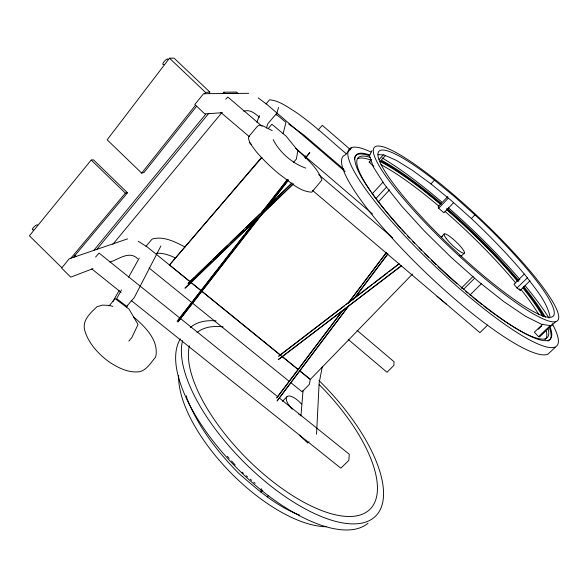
<?xml version="1.0" encoding="UTF-8"?>
<svg xmlns="http://www.w3.org/2000/svg" width="588" height="588" viewBox="0 0 588 588"><rect width="100%" height="100%" fill="white"/><g stroke="black" fill="none" stroke-linecap="round" stroke-linejoin="round"><path stroke-width="0.88" d="M316.55 434.231L319.137 383.045L322.261 366.905M300.946 416.003L303.048 390.395M261.351 488.621L260.859 492.163L262.785 490.238M283.129 133.652L285.959 122.4L276.051 114.094L267.841 123.737L266.423 128.088M276.213 115.167L278.558 107.413M209.247 93.632L209.813 92.037L174.07 58.131L169.491 58.19L107.156 139.819L141.679 173.107L144.045 172.482L196.612 106.252M256.868 122.289L259.411 115.542M371.976 150.528L369.462 155.864L373.498 167.257L384.383 184.382L401.773 206.248L424.543 231.194L450.775 257.007L478.037 281.226L503.725 301.556L525.525 316.271L541.739 324.378L551.448 325.701L555.711 321.665A126.075 20.815 43.4 0 0 440.993 184.22A126.075 20.815 43.4 0 0 401.148 195.922A126.075 20.815 43.4 0 0 555.711 321.665M160.943 245.909L134.365 297.432L126.743 306.333L116.622 298.667L121.496 289.928M126.435 307.605L127.662 305.238M128.588 277.22L139.216 258.161M112.874 301.585L119.085 290.56M551.448 325.701L552.713 323.62M280.461 355.108L169.506 264.953L261.579 157.356M276.47 398.083L342.753 310.229M348.272 302.908L386.382 252.399M277.176 397.466L341.797 311.816M348.419 303.033L361.679 285.459M362.781 283.997L379.907 261.3M381.009 259.837L385.978 253.252M348.618 305.797L277.08 400.987L349.316 305.194M353.028 299.954L387.771 253.876M355.38 297.146L387.918 254.001M177.069 321.254L256.868 218.685M261.359 212.907L287.209 179.685M304.635 157.29L305.753 155.849M178.914 319.211L180.038 317.77M181.163 316.322L192.401 301.879M193.525 300.431L204.764 285.988M205.888 284.541L217.126 270.098M218.251 268.65L219.375 267.209M220.5 265.761L231.738 251.319M232.863 249.871L244.101 235.428M245.225 233.98L254.773 221.705M262.079 212.312L287.363 179.81M264.137 211.099L177.885 321.996L264.299 211.224M266.393 208.196L288.377 179.928M305.297 158.187L309.803 152.388L305.451 158.312M268.804 205.425L288.539 180.06M141.679 173.107L195.422 105.311M204.477 93.889L205.609 92.463L209.813 92.037M74.654 255.141L75.94 256.405L73.603 257.088L127.508 192.768L93.507 159.855L91.199 160.046L29.4 235.81L61.784 267.65M93.646 250.606L205.785 114.131M222.639 93.624L223.8 92.206L236.611 92.059L237.883 93.257L225.116 93.455L223.8 92.206M96.608 249.672L208.836 113.249M112.837 244.329L222.11 112.323M70.67 258.455L125.369 193.129L127.508 192.768M145.986 246.379L152.152 239.059C163.545 235.766 175.062 241.859 184.948 246.967M266.033 103.958L269.524 99.813C278.969 100.519 286.922 106.7 294.764 111.455C313.264 123.958 329.346 139.591 346.428 153.88M109.008 305.966L115.204 298.667L129.007 309.119L138.04 324.502L131.8 337.644L128.846 341.025M268.326 128.427L271.876 124.266L286.15 136.181L297.851 150.609L296.345 159.113L293.383 162.501M169.506 264.953L262.02 157.363M318.123 130.066L322.283 125.31L350.602 149.786M351.712 147.728L345.362 154.835A142.597 27.393 43.6 0 0 418.891 265.982A142.597 27.393 43.6 0 0 547.913 354.189L555.241 347.317M95.565 257.059L99.115 253.119L277.808 396.804M374.005 166.036L373.174 166.029L369.183 162.119L371.557 159.502M379.12 159.488L383.288 154.909M380.113 161.399L385.441 155.541M372.241 193.842L382.979 182.17M376.291 198.127L386.514 187.058M378.79 201.478L389.579 189.821M378.047 154.644L384.096 154.945L396.496 160.443L412.46 170.358L430.945 183.897L434.466 180.163L454.428 196.561L474.913 214.885A119.923 19.786 43.4 0 1 544.62 316.506A119.923 19.786 43.4 0 1 400.546 192.827A119.923 19.786 43.4 0 1 434.466 180.163M447.799 196.554L438.17 206.66L438.655 208.284L443.94 212.79L453.627 202.669M438.655 208.284L448.335 198.134M282.483 401.332L286.826 396.841M441.617 236.677L444.146 234.061M412.482 274.045L310.332 379.385L299.667 370.712M430.945 183.897L450.908 200.243L471.37 218.53L474.913 214.885M225.755 99.225L227.865 97.064L262.094 126.295M464.395 252.972L461.837 255.567A13.855 2.558 43.5 0 1 459.889 255.515M461.506 288.002L473.142 276.331M309.053 441.75L307.803 442.999L299.373 435.208M463.506 289.347L474.641 278.205M267.231 496.882L268.518 495.603M470.135 294.889L481.285 283.791M524.29 274.089L513.971 284.217L516.97 288.01L520.27 290.303L529.979 280.821M516.97 288.01L527.348 277.852M487.687 325.061L479.918 332.646L312.287 190.196M292.03 182.846L188.006 283.57M188.66 282.938L194.599 277.205M195.914 275.934L211.085 261.293M213.062 259.381L227.571 245.372M230.209 242.829L243.395 230.092M246.034 227.549L259.881 214.179M261.866 212.268L276.375 198.259M277.69 196.987L291.538 183.618M185.022 288.039L293.397 183.654M185.176 288.157L292.905 184.426M542.798 324.128L534.352 332.176L538.52 336.689L539.74 336.814L551.838 325.061M538.292 329.287L541.526 326.215M538.52 336.689L550.265 325.539M278.315 356.372L398.936 263.836M279.19 355.924L344.59 305.767M346.045 304.65L372.204 284.585M373.659 283.475L387.463 272.883M388.918 271.766L399.09 263.968M278.205 359.584L401.553 265.68L278.344 359.694M92.926 268.65L70.773 277.132L61.615 268.128L69.237 258.764L127.589 238.868M109.963 262.123C118.533 259.411 129.485 250.223 137.695 258.786M222.036 112.742L204.8 113.932L194.834 104.458L203.588 93.705L248.717 93.316M243.799 111.242C250.032 109.008 255.148 113.594 259.477 117.321M156.621 253.325C163.324 252.796 169.822 255.28 175.768 258.117M369.183 162.119L370.227 162.141M305.76 168.094C292.376 163.508 279.484 152.321 273.2 139.643M112.859 306.407L109.39 305.429L102.51 305.099L97.005 306.723C90.354 313.059 81.666 320.622 84.863 330.846C88.575 343.216 97.652 353.05 107.633 360.841C117.012 367.302 128.074 373.277 139.841 371.704C147.162 369.631 150.954 362.436 155.68 357.026C159.311 340.496 145.016 326.553 133.454 316.866M299.726 515.147C276.448 506.319 257.309 489.569 238.801 473.399C217.362 451.65 198.354 427.123 186.984 398.546L186.352 395.834M138.173 241.227L147.345 247.026L298.16 369.58M272.215 130.617L262.88 125.832L259.073 125.163L257.294 126.427L248.445 136.945C248.474 142.752 253.105 147.096 256.17 151.594C263.159 159.833 271.039 167.257 279.307 174.195C289.274 181.045 299.086 191.578 311.794 192.18L321.901 180.09C317.336 166.911 305.451 157.797 295.727 148.367L372.579 214.047M288.73 124.053L303.871 135.019L344.046 169.417M258.235 97.895L267.356 104.782L345.127 171.578M91.743 268.9L121.091 292.376M131.109 300.394L340.834 468.18L348.831 460.382L349.287 454.274L279.241 397.951M149.08 268.003L289.296 381.421M290.722 382.567L302.107 391.784L309.406 384.273L310.258 379.407L299.586 370.734M281.887 356.269L298.241 369.558M436.957 296.323L446.424 304.136M249.239 142.546L251.326 144.273M357.048 330.338L394.07 361.774L393.886 365.413L387.014 372.27L348.243 339.46M220.794 112.448L249.43 136.776M242.043 472.186L243.417 473.355M246.181 475.707L247.555 476.883M250.319 479.227L251.693 480.403M253.766 482.167L255.148 483.336M318.681 174.614L392.74 237.846M169.491 58.19L205.609 92.463M471.37 218.53C490.649 236.692 509.135 255.699 526.025 276.103C535.212 288.73 546.546 300.894 550.023 316.572M91.199 160.046L125.369 193.129M227.284 456.295L229.107 458.302M231.54 460.977L235.193 464.99M519.204 288.848L520.27 290.303M33.457 229.665A3.499 0.992 -43.3 0 1 32.583 228.732A3.499 0.992 -43.3 0 1 35.662 225.52A3.499 0.992 -43.3 0 1 37.595 225.358M163.809 64.496A3.704 1.154 -47.3 0 1 163.185 63.004A3.704 1.154 -47.3 0 1 166.382 59.469A3.704 1.154 -47.3 0 1 168.102 59.755M354.417 159.245A133.704 24.52 43.5 0 1 369.742 155.879M381.039 161.024A133.704 24.52 43.5 0 1 441.074 204.264M446.527 208.953A133.704 24.52 43.5 0 1 518.366 281.431M523.423 287.591A133.704 24.52 43.5 0 1 543.812 316.344M549.677 328.486A133.704 24.52 43.5 0 1 547.788 341.099M548.288 329.427A130.477 23.917 43.5 0 1 496.125 315.249M495.294 314.646A130.477 23.917 43.5 0 1 483.652 305.9M482.226 304.79A130.477 23.917 43.5 0 1 472.825 297.256M471.363 296.058A130.477 23.917 43.5 0 1 469.9 294.853M467.783 293.081A130.477 23.917 43.5 0 1 465.784 291.398M462.425 288.539A130.477 23.917 43.5 0 1 461.073 287.378M456.994 283.828A130.477 23.917 43.5 0 1 438.031 266.562M436.024 264.666A130.477 23.917 43.5 0 1 431.371 260.19M428.718 257.61A130.477 23.917 43.5 0 1 424.786 253.729M421.545 250.488A130.477 23.917 43.5 0 1 418.994 247.901M414.621 243.403A130.477 23.917 43.5 0 1 412.791 241.492M409.542 238.066A130.477 23.917 43.5 0 1 407.616 236.009M405.073 233.274A130.477 23.917 43.5 0 1 401.964 229.864M400.737 228.504A130.477 23.917 43.5 0 1 371.506 192.423M370.888 191.534A130.477 23.917 43.5 0 1 370.183 157.393M379.914 161.465A130.477 23.917 43.5 0 1 440.61 204.492M446.674 209.703A130.477 23.917 43.5 0 1 517.521 281.299M522.938 287.944A130.477 23.917 43.5 0 1 542.628 316.241M358.048 158.591A130.36 24.24 43.6 0 1 370.69 160.061M380.958 164.721A130.36 24.24 43.6 0 1 438.957 206.226M445.02 211.43A130.36 24.24 43.6 0 1 515.764 283.026M521.159 289.678A130.36 24.24 43.6 0 1 538.968 314.903M546.348 331.264A130.36 24.24 43.6 0 1 544.922 339.791M552.911 324.944A143.031 26.129 43.5 0 1 435.399 266.592A143.031 26.129 43.5 0 1 370.903 151.991M382.068 157.9A143.031 26.129 43.5 0 1 441.647 201.875M448.46 207.77A143.031 26.129 43.5 0 1 519.888 279.447M525.15 285.695A143.031 26.129 43.5 0 1 548.935 318.027M550.045 326.935A133.748 24.402 43.5 0 1 435.826 263.997A133.748 24.402 43.5 0 1 369.602 154.931M381.649 160.355A133.748 24.402 43.5 0 1 441.669 203.639M447.123 208.336A133.748 24.402 43.5 0 1 518.998 280.814M523.518 286.29A133.748 24.402 43.5 0 1 545.392 317.285M441.595 237.559A13.855 2.558 43.5 0 1 442.33 236.442M319.166 384.589A123.649 51.737 45.2 0 1 372.917 505.695A123.649 51.737 45.2 0 1 261.601 472.377A123.649 51.737 45.2 0 1 189.365 345.744M196.921 332.712A123.649 51.737 45.2 0 1 223.161 326.891M264.203 341.966A123.649 51.737 45.2 0 1 265.827 342.885M318.946 380.487A132.212 55.375 45.2 0 1 379.084 511.714A132.212 55.375 45.2 0 1 259.72 476.824A132.212 55.375 45.2 0 1 182.603 340.628M190.277 327.567A132.212 55.375 45.2 0 1 216.061 320.857M368.022 523.202A131.844 56.279 45.3 0 1 239.684 470.878A131.844 56.279 45.3 0 1 180.406 338.886M326.164 526.73A115.035 50.671 45.4 0 1 229.937 471.921A115.035 50.671 45.4 0 1 178.649 375.379M300.402 414.959A12.818 5.145 45 0 1 298.807 414.246M292.265 409.277A12.818 5.145 45 0 1 287.414 396.341A12.818 5.145 45 0 1 301.423 404.03M446.285 238.566A13.869 2.506 43.5 0 0 463.756 253.266A13.869 2.506 43.5 0 0 452.723 238.801A13.869 2.506 43.5 0 0 446.285 238.566"/></g></svg>
